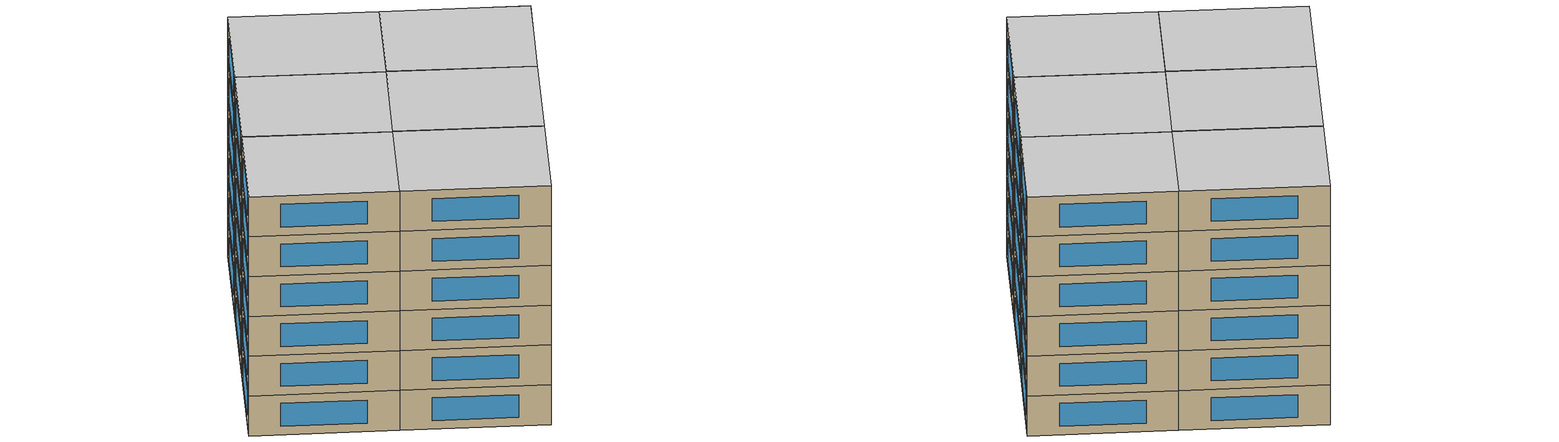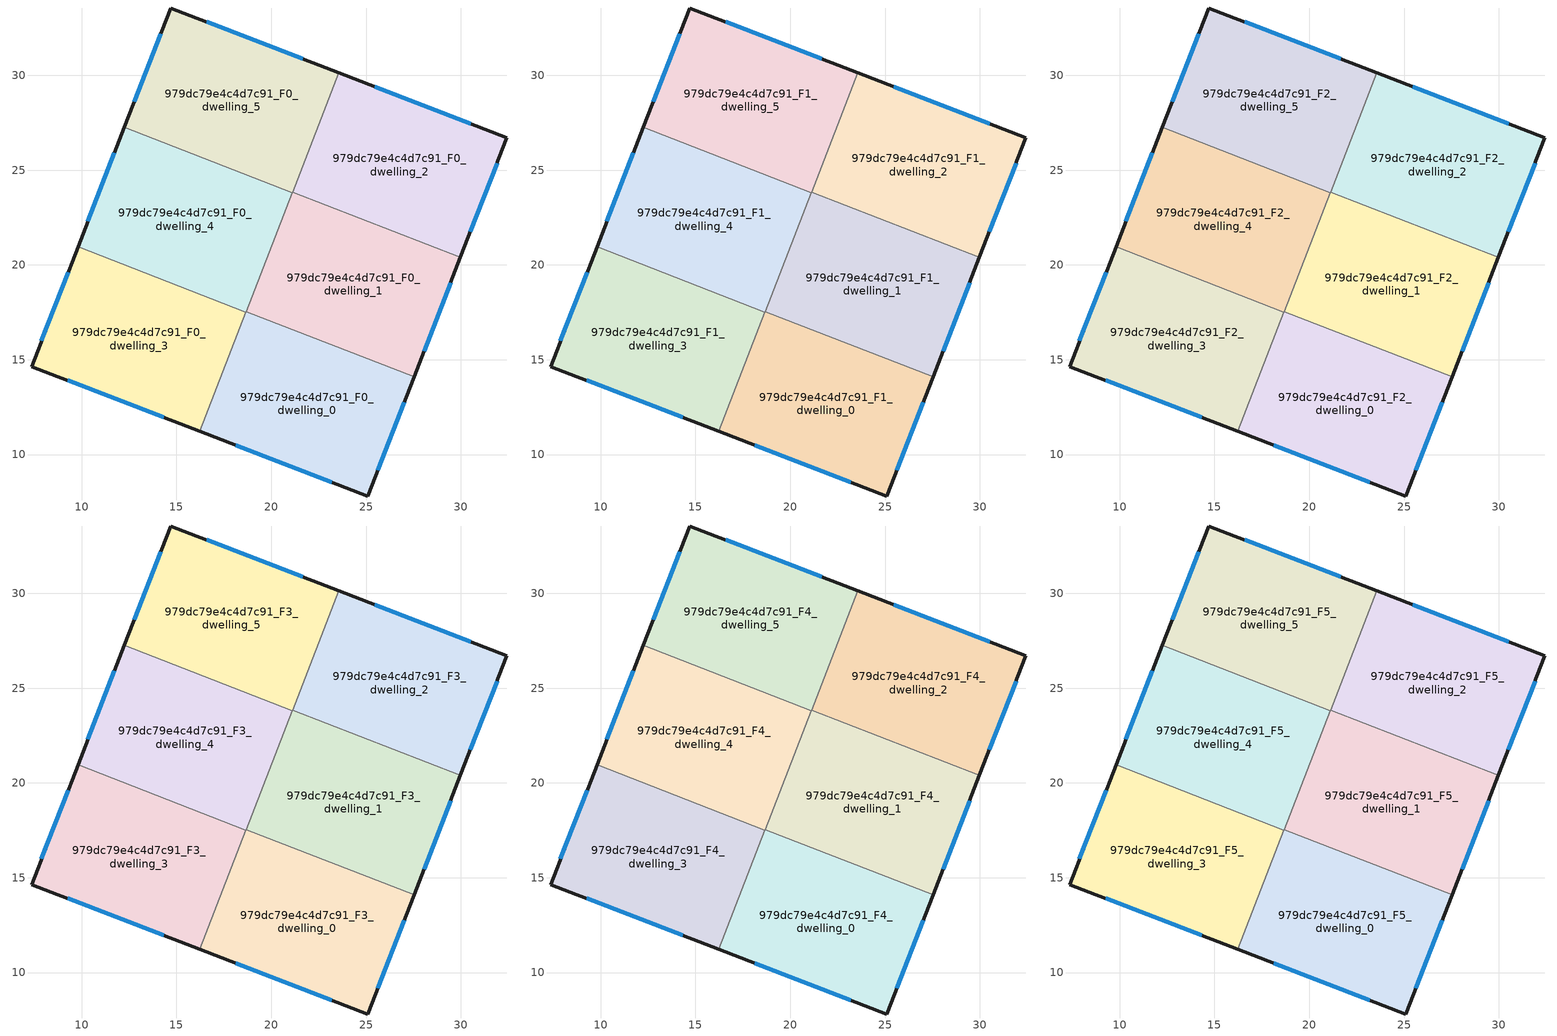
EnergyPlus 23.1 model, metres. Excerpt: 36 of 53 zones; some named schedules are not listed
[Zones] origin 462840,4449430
979dc79e4c4d7c91_F0_dwelling_0
 floor ground (EU_floor_Construction): 27.53,14.1 25.09,7.81 16.22,11.23 18.67,17.54 z0
 wall outside (EU_wall_Construction): 16.22,11.23 25.09,7.81 27.53,14.1 z0:3
 wall to 979dc79e4c4d7c91_F0_dwelling_1 (EU_wall_Construction): 27.53,14.1 18.67,17.54 z0:3
 wall to 979dc79e4c4d7c91_F0_dwelling_3 (EU_wall_Construction): 18.66,17.52 16.22,11.23 z0:3
 wall to 979dc79e4c4d7c91_F0_dwelling_4 (EU_wall_Construction): 18.67,17.54 18.66,17.52 z0:3
 window (EU_Window_Construction): 25.61,9.16 27.01,12.76 / 18.12,10.5 23.19,8.55 z0.64:2.36
979dc79e4c4d7c91_F0_dwelling_1
 floor ground (EU_floor_Construction): 29.98,20.4 27.53,14.1 18.67,17.54 21.12,23.84 z0
 wall outside (EU_wall_Construction): 27.53,14.1 29.98,20.4 z0:3
 wall to 979dc79e4c4d7c91_F0_dwelling_2 (EU_wall_Construction): 29.98,20.4 21.12,23.84 z0:3
 wall to 979dc79e4c4d7c91_F0_dwelling_4 (EU_wall_Construction): 21.11,23.82 18.67,17.54 z0:3
 wall to 979dc79e4c4d7c91_F0_dwelling_5 (EU_wall_Construction): 21.12,23.84 21.11,23.82 z0:3
 window (EU_Window_Construction): 28.05,15.45 29.45,19.05 z0.64:2.36
979dc79e4c4d7c91_F0_dwelling_2
 floor ground (EU_floor_Construction): 32.43,26.71 29.98,20.4 21.12,23.84 23.56,30.13 z0
 wall outside (EU_wall_Construction): 29.98,20.4 32.43,26.71 23.56,30.13 z0:3
 wall to 979dc79e4c4d7c91_F0_dwelling_5 (EU_wall_Construction): 23.56,30.13 21.12,23.84 z0:3
 window (EU_Window_Construction): 30.53,27.45 25.46,29.4 / 30.5,21.75 31.9,25.36 z0.64:2.36
979dc79e4c4d7c91_F0_dwelling_3
 floor ground (EU_floor_Construction): 18.66,17.52 16.22,11.23 7.35,14.64 9.81,20.96 z0
 wall outside (EU_wall_Construction): 9.81,20.96 7.35,14.64 16.22,11.23 z0:3
 wall to 979dc79e4c4d7c91_F0_dwelling_4 (EU_wall_Construction): 18.66,17.52 9.81,20.96 z0:3
 window (EU_Window_Construction): 9.25,13.91 14.32,11.96 / 9.28,19.6 7.88,15.99 z0.64:2.36
979dc79e4c4d7c91_F0_dwelling_4
 floor ground (EU_floor_Construction): 21.11,23.82 18.66,17.52 9.81,20.96 12.26,27.26 z0
 wall outside (EU_wall_Construction): 12.26,27.26 9.81,20.96 z0:3
 wall to 979dc79e4c4d7c91_F0_dwelling_5 (EU_wall_Construction): 21.11,23.82 12.26,27.26 z0:3
 window (EU_Window_Construction): 11.73,25.91 10.33,22.31 z0.64:2.36
979dc79e4c4d7c91_F0_dwelling_5
 floor ground (EU_floor_Construction): 23.56,30.13 21.11,23.82 12.26,27.26 14.7,33.55 z0
 wall outside (EU_wall_Construction): 23.56,30.13 14.7,33.55 12.26,27.26 z0:3
 window (EU_Window_Construction): 14.18,32.2 12.78,28.61 / 21.66,30.86 16.6,32.82 z0.64:2.36
979dc79e4c4d7c91_F1_dwelling_0
 floor to 979dc79e4c4d7c91_F0_dwelling_0 (EU_floor_Construction): 27.53,14.1 25.09,7.81 16.22,11.23 18.67,17.54 z3
 wall outside (EU_wall_Construction): 16.22,11.23 25.09,7.81 27.53,14.1 z3:6
 wall to 979dc79e4c4d7c91_F1_dwelling_1 (EU_wall_Construction): 27.53,14.1 18.67,17.54 z3:6
 wall to 979dc79e4c4d7c91_F1_dwelling_3 (EU_wall_Construction): 18.66,17.52 16.22,11.23 z3:6
 wall to 979dc79e4c4d7c91_F1_dwelling_4 (EU_wall_Construction): 18.67,17.54 18.66,17.52 z3:6
 window (EU_Window_Construction): 25.61,9.16 27.01,12.76 / 18.12,10.5 23.19,8.55 z3.64:5.36
979dc79e4c4d7c91_F1_dwelling_1
 floor to 979dc79e4c4d7c91_F0_dwelling_1 (EU_floor_Construction): 29.98,20.4 27.53,14.1 18.67,17.54 21.12,23.84 z3
 wall outside (EU_wall_Construction): 27.53,14.1 29.98,20.4 z3:6
 wall to 979dc79e4c4d7c91_F1_dwelling_2 (EU_wall_Construction): 29.98,20.4 21.12,23.84 z3:6
 wall to 979dc79e4c4d7c91_F1_dwelling_4 (EU_wall_Construction): 21.11,23.82 18.67,17.54 z3:6
 wall to 979dc79e4c4d7c91_F1_dwelling_5 (EU_wall_Construction): 21.12,23.84 21.11,23.82 z3:6
 window (EU_Window_Construction): 28.05,15.45 29.45,19.05 z3.64:5.36
979dc79e4c4d7c91_F1_dwelling_2
 floor to 979dc79e4c4d7c91_F0_dwelling_2 (EU_floor_Construction): 32.43,26.71 29.98,20.4 21.12,23.84 23.56,30.13 z3
 wall outside (EU_wall_Construction): 29.98,20.4 32.43,26.71 23.56,30.13 z3:6
 wall to 979dc79e4c4d7c91_F1_dwelling_5 (EU_wall_Construction): 23.56,30.13 21.12,23.84 z3:6
 window (EU_Window_Construction): 30.53,27.45 25.46,29.4 / 30.5,21.75 31.9,25.36 z3.64:5.36
979dc79e4c4d7c91_F1_dwelling_3
 floor to 979dc79e4c4d7c91_F0_dwelling_3 (EU_floor_Construction): 18.66,17.52 16.22,11.23 7.35,14.64 9.81,20.96 z3
 wall outside (EU_wall_Construction): 9.81,20.96 7.35,14.64 16.22,11.23 z3:6
 wall to 979dc79e4c4d7c91_F1_dwelling_4 (EU_wall_Construction): 18.66,17.52 9.81,20.96 z3:6
 window (EU_Window_Construction): 9.25,13.91 14.32,11.96 / 9.28,19.6 7.88,15.99 z3.64:5.36
979dc79e4c4d7c91_F1_dwelling_4
 floor to 979dc79e4c4d7c91_F0_dwelling_4 (EU_floor_Construction): 21.11,23.82 18.66,17.52 9.81,20.96 12.26,27.26 z3
 wall outside (EU_wall_Construction): 12.26,27.26 9.81,20.96 z3:6
 wall to 979dc79e4c4d7c91_F1_dwelling_5 (EU_wall_Construction): 21.11,23.82 12.26,27.26 z3:6
 window (EU_Window_Construction): 11.73,25.91 10.33,22.31 z3.64:5.36
979dc79e4c4d7c91_F1_dwelling_5
 floor to 979dc79e4c4d7c91_F0_dwelling_5 (EU_floor_Construction): 23.56,30.13 21.11,23.82 12.26,27.26 14.7,33.55 z3
 wall outside (EU_wall_Construction): 23.56,30.13 14.7,33.55 12.26,27.26 z3:6
 window (EU_Window_Construction): 14.18,32.2 12.78,28.61 / 21.66,30.86 16.6,32.82 z3.64:5.36
979dc79e4c4d7c91_F2_dwelling_0
 floor to 979dc79e4c4d7c91_F1_dwelling_0 (EU_floor_Construction): 27.53,14.1 25.09,7.81 16.22,11.23 18.67,17.54 z6
 wall outside (EU_wall_Construction): 16.22,11.23 25.09,7.81 27.53,14.1 z6:9
 wall to 979dc79e4c4d7c91_F2_dwelling_1 (EU_wall_Construction): 27.53,14.1 18.67,17.54 z6:9
 wall to 979dc79e4c4d7c91_F2_dwelling_3 (EU_wall_Construction): 18.66,17.52 16.22,11.23 z6:9
 wall to 979dc79e4c4d7c91_F2_dwelling_4 (EU_wall_Construction): 18.67,17.54 18.66,17.52 z6:9
 window (EU_Window_Construction): 25.61,9.16 27.01,12.76 / 18.12,10.5 23.19,8.55 z6.64:8.36
979dc79e4c4d7c91_F2_dwelling_1
 floor to 979dc79e4c4d7c91_F1_dwelling_1 (EU_floor_Construction): 29.98,20.4 27.53,14.1 18.67,17.54 21.12,23.84 z6
 wall outside (EU_wall_Construction): 27.53,14.1 29.98,20.4 z6:9
 wall to 979dc79e4c4d7c91_F2_dwelling_2 (EU_wall_Construction): 29.98,20.4 21.12,23.84 z6:9
 wall to 979dc79e4c4d7c91_F2_dwelling_4 (EU_wall_Construction): 21.11,23.82 18.67,17.54 z6:9
 wall to 979dc79e4c4d7c91_F2_dwelling_5 (EU_wall_Construction): 21.12,23.84 21.11,23.82 z6:9
 window (EU_Window_Construction): 28.05,15.45 29.45,19.05 z6.64:8.36
979dc79e4c4d7c91_F2_dwelling_2
 floor to 979dc79e4c4d7c91_F1_dwelling_2 (EU_floor_Construction): 32.43,26.71 29.98,20.4 21.12,23.84 23.56,30.13 z6
 wall outside (EU_wall_Construction): 29.98,20.4 32.43,26.71 23.56,30.13 z6:9
 wall to 979dc79e4c4d7c91_F2_dwelling_5 (EU_wall_Construction): 23.56,30.13 21.12,23.84 z6:9
 window (EU_Window_Construction): 30.53,27.45 25.46,29.4 / 30.5,21.75 31.9,25.36 z6.64:8.36
979dc79e4c4d7c91_F2_dwelling_3
 floor to 979dc79e4c4d7c91_F1_dwelling_3 (EU_floor_Construction): 18.66,17.52 16.22,11.23 7.35,14.64 9.81,20.96 z6
 wall outside (EU_wall_Construction): 9.81,20.96 7.35,14.64 16.22,11.23 z6:9
 wall to 979dc79e4c4d7c91_F2_dwelling_4 (EU_wall_Construction): 18.66,17.52 9.81,20.96 z6:9
 window (EU_Window_Construction): 9.25,13.91 14.32,11.96 / 9.28,19.6 7.88,15.99 z6.64:8.36
979dc79e4c4d7c91_F2_dwelling_4
 floor to 979dc79e4c4d7c91_F1_dwelling_4 (EU_floor_Construction): 21.11,23.82 18.66,17.52 9.81,20.96 12.26,27.26 z6
 wall outside (EU_wall_Construction): 12.26,27.26 9.81,20.96 z6:9
 wall to 979dc79e4c4d7c91_F2_dwelling_5 (EU_wall_Construction): 21.11,23.82 12.26,27.26 z6:9
 window (EU_Window_Construction): 11.73,25.91 10.33,22.31 z6.64:8.36
979dc79e4c4d7c91_F2_dwelling_5
 floor to 979dc79e4c4d7c91_F1_dwelling_5 (EU_floor_Construction): 23.56,30.13 21.11,23.82 12.26,27.26 14.7,33.55 z6
 wall outside (EU_wall_Construction): 23.56,30.13 14.7,33.55 12.26,27.26 z6:9
 window (EU_Window_Construction): 14.18,32.2 12.78,28.61 / 21.66,30.86 16.6,32.82 z6.64:8.36
979dc79e4c4d7c91_F3_dwelling_0
 floor to 979dc79e4c4d7c91_F2_dwelling_0 (EU_floor_Construction): 27.53,14.1 25.09,7.81 16.22,11.23 18.67,17.54 z9
 wall outside (EU_wall_Construction): 16.22,11.23 25.09,7.81 27.53,14.1 z9:12
 wall to 979dc79e4c4d7c91_F3_dwelling_1 (EU_wall_Construction): 27.53,14.1 18.67,17.54 z9:12
 wall to 979dc79e4c4d7c91_F3_dwelling_3 (EU_wall_Construction): 18.66,17.52 16.22,11.23 z9:12
 wall to 979dc79e4c4d7c91_F3_dwelling_4 (EU_wall_Construction): 18.67,17.54 18.66,17.52 z9:12
 window (EU_Window_Construction): 25.61,9.16 27.01,12.76 / 18.12,10.5 23.19,8.55 z9.64:11.36
979dc79e4c4d7c91_F3_dwelling_1
 floor to 979dc79e4c4d7c91_F2_dwelling_1 (EU_floor_Construction): 29.98,20.4 27.53,14.1 18.67,17.54 21.12,23.84 z9
 wall outside (EU_wall_Construction): 27.53,14.1 29.98,20.4 z9:12
 wall to 979dc79e4c4d7c91_F3_dwelling_2 (EU_wall_Construction): 29.98,20.4 21.12,23.84 z9:12
 wall to 979dc79e4c4d7c91_F3_dwelling_4 (EU_wall_Construction): 21.11,23.82 18.67,17.54 z9:12
 wall to 979dc79e4c4d7c91_F3_dwelling_5 (EU_wall_Construction): 21.12,23.84 21.11,23.82 z9:12
 window (EU_Window_Construction): 28.05,15.45 29.45,19.05 z9.64:11.36
979dc79e4c4d7c91_F3_dwelling_2
 floor to 979dc79e4c4d7c91_F2_dwelling_2 (EU_floor_Construction): 32.43,26.71 29.98,20.4 21.12,23.84 23.56,30.13 z9
 wall outside (EU_wall_Construction): 29.98,20.4 32.43,26.71 23.56,30.13 z9:12
 wall to 979dc79e4c4d7c91_F3_dwelling_5 (EU_wall_Construction): 23.56,30.13 21.12,23.84 z9:12
 window (EU_Window_Construction): 30.53,27.45 25.46,29.4 / 30.5,21.75 31.9,25.36 z9.64:11.36
979dc79e4c4d7c91_F3_dwelling_3
 floor to 979dc79e4c4d7c91_F2_dwelling_3 (EU_floor_Construction): 18.66,17.52 16.22,11.23 7.35,14.64 9.81,20.96 z9
 wall outside (EU_wall_Construction): 9.81,20.96 7.35,14.64 16.22,11.23 z9:12
 wall to 979dc79e4c4d7c91_F3_dwelling_4 (EU_wall_Construction): 18.66,17.52 9.81,20.96 z9:12
 window (EU_Window_Construction): 9.25,13.91 14.32,11.96 / 9.28,19.6 7.88,15.99 z9.64:11.36
979dc79e4c4d7c91_F3_dwelling_4
 floor to 979dc79e4c4d7c91_F2_dwelling_4 (EU_floor_Construction): 21.11,23.82 18.66,17.52 9.81,20.96 12.26,27.26 z9
 wall outside (EU_wall_Construction): 12.26,27.26 9.81,20.96 z9:12
 wall to 979dc79e4c4d7c91_F3_dwelling_5 (EU_wall_Construction): 21.11,23.82 12.26,27.26 z9:12
 window (EU_Window_Construction): 11.73,25.91 10.33,22.31 z9.64:11.36
979dc79e4c4d7c91_F3_dwelling_5
 floor to 979dc79e4c4d7c91_F2_dwelling_5 (EU_floor_Construction): 23.56,30.13 21.11,23.82 12.26,27.26 14.7,33.55 z9
 wall outside (EU_wall_Construction): 23.56,30.13 14.7,33.55 12.26,27.26 z9:12
 window (EU_Window_Construction): 14.18,32.2 12.78,28.61 / 21.66,30.86 16.6,32.82 z9.64:11.36
979dc79e4c4d7c91_F4_dwelling_0
 floor to 979dc79e4c4d7c91_F3_dwelling_0 (EU_floor_Construction): 27.53,14.1 25.09,7.81 16.22,11.23 18.67,17.54 z12
 wall outside (EU_wall_Construction): 16.22,11.23 25.09,7.81 27.53,14.1 z12:15
 wall to 979dc79e4c4d7c91_F4_dwelling_1 (EU_wall_Construction): 27.53,14.1 18.67,17.54 z12:15
 wall to 979dc79e4c4d7c91_F4_dwelling_3 (EU_wall_Construction): 18.66,17.52 16.22,11.23 z12:15
 wall to 979dc79e4c4d7c91_F4_dwelling_4 (EU_wall_Construction): 18.67,17.54 18.66,17.52 z12:15
 window (EU_Window_Construction): 25.61,9.16 27.01,12.76 / 18.12,10.5 23.19,8.55 z12.64:14.36
979dc79e4c4d7c91_F4_dwelling_1
 floor to 979dc79e4c4d7c91_F3_dwelling_1 (EU_floor_Construction): 29.98,20.4 27.53,14.1 18.67,17.54 21.12,23.84 z12
 wall outside (EU_wall_Construction): 27.53,14.1 29.98,20.4 z12:15
 wall to 979dc79e4c4d7c91_F4_dwelling_2 (EU_wall_Construction): 29.98,20.4 21.12,23.84 z12:15
 wall to 979dc79e4c4d7c91_F4_dwelling_4 (EU_wall_Construction): 21.11,23.82 18.67,17.54 z12:15
 wall to 979dc79e4c4d7c91_F4_dwelling_5 (EU_wall_Construction): 21.12,23.84 21.11,23.82 z12:15
 window (EU_Window_Construction): 28.05,15.45 29.45,19.05 z12.64:14.36
979dc79e4c4d7c91_F4_dwelling_2
 floor to 979dc79e4c4d7c91_F3_dwelling_2 (EU_floor_Construction): 32.43,26.71 29.98,20.4 21.12,23.84 23.56,30.13 z12
 wall outside (EU_wall_Construction): 29.98,20.4 32.43,26.71 23.56,30.13 z12:15
 wall to 979dc79e4c4d7c91_F4_dwelling_5 (EU_wall_Construction): 23.56,30.13 21.12,23.84 z12:15
 window (EU_Window_Construction): 30.53,27.45 25.46,29.4 / 30.5,21.75 31.9,25.36 z12.64:14.36
979dc79e4c4d7c91_F4_dwelling_3
 floor to 979dc79e4c4d7c91_F3_dwelling_3 (EU_floor_Construction): 18.66,17.52 16.22,11.23 7.35,14.64 9.81,20.96 z12
 wall outside (EU_wall_Construction): 9.81,20.96 7.35,14.64 16.22,11.23 z12:15
 wall to 979dc79e4c4d7c91_F4_dwelling_4 (EU_wall_Construction): 18.66,17.52 9.81,20.96 z12:15
 window (EU_Window_Construction): 9.25,13.91 14.32,11.96 / 9.28,19.6 7.88,15.99 z12.64:14.36
979dc79e4c4d7c91_F4_dwelling_4
 floor to 979dc79e4c4d7c91_F3_dwelling_4 (EU_floor_Construction): 21.11,23.82 18.66,17.52 9.81,20.96 12.26,27.26 z12
 wall outside (EU_wall_Construction): 12.26,27.26 9.81,20.96 z12:15
 wall to 979dc79e4c4d7c91_F4_dwelling_5 (EU_wall_Construction): 21.11,23.82 12.26,27.26 z12:15
 window (EU_Window_Construction): 11.73,25.91 10.33,22.31 z12.64:14.36
979dc79e4c4d7c91_F4_dwelling_5
 floor to 979dc79e4c4d7c91_F3_dwelling_5 (EU_floor_Construction): 23.56,30.13 21.11,23.82 12.26,27.26 14.7,33.55 z12
 wall outside (EU_wall_Construction): 23.56,30.13 14.7,33.55 12.26,27.26 z12:15
 window (EU_Window_Construction): 14.18,32.2 12.78,28.61 / 21.66,30.86 16.6,32.82 z12.64:14.36
979dc79e4c4d7c91_F5_dwelling_0
 floor to 979dc79e4c4d7c91_F4_dwelling_0 (EU_floor_Construction): 27.53,14.1 25.09,7.81 16.22,11.23 18.67,17.54 z15
 wall outside (EU_wall_Construction): 16.22,11.23 25.09,7.81 27.53,14.1 z15:18
 wall to 979dc79e4c4d7c91_F5_dwelling_1 (EU_wall_Construction): 27.53,14.1 18.67,17.54 z15:18
 wall to 979dc79e4c4d7c91_F5_dwelling_3 (EU_wall_Construction): 18.66,17.52 16.22,11.23 z15:18
 wall to 979dc79e4c4d7c91_F5_dwelling_4 (EU_wall_Construction): 18.67,17.54 18.66,17.52 z15:18
 window (EU_Window_Construction): 25.61,9.16 27.01,12.76 / 18.12,10.5 23.19,8.55 z15.64:17.36
 ceiling to 979dc79e4c4d7c91_F6_dwelling_0 (EU_floor_Construction): 25.09,7.81 27.53,14.1 18.67,17.54 16.22,11.23 z18
979dc79e4c4d7c91_F5_dwelling_1
 floor to 979dc79e4c4d7c91_F4_dwelling_1 (EU_floor_Construction): 29.98,20.4 27.53,14.1 18.67,17.54 21.12,23.84 z15
 wall outside (EU_wall_Construction): 27.53,14.1 29.98,20.4 z15:18
 wall to 979dc79e4c4d7c91_F5_dwelling_2 (EU_wall_Construction): 29.98,20.4 21.12,23.84 z15:18
 wall to 979dc79e4c4d7c91_F5_dwelling_4 (EU_wall_Construction): 21.11,23.82 18.67,17.54 z15:18
 wall to 979dc79e4c4d7c91_F5_dwelling_5 (EU_wall_Construction): 21.12,23.84 21.11,23.82 z15:18
 window (EU_Window_Construction): 28.05,15.45 29.45,19.05 z15.64:17.36
 ceiling to 979dc79e4c4d7c91_F6_dwelling_1 (EU_floor_Construction): 27.53,14.1 29.98,20.4 21.12,23.84 18.67,17.54 z18
979dc79e4c4d7c91_F5_dwelling_2
 floor to 979dc79e4c4d7c91_F4_dwelling_2 (EU_floor_Construction): 32.43,26.71 29.98,20.4 21.12,23.84 23.56,30.13 z15
 wall outside (EU_wall_Construction): 29.98,20.4 32.43,26.71 23.56,30.13 z15:18
 wall to 979dc79e4c4d7c91_F5_dwelling_5 (EU_wall_Construction): 23.56,30.13 21.12,23.84 z15:18
 window (EU_Window_Construction): 30.53,27.45 25.46,29.4 / 30.5,21.75 31.9,25.36 z15.64:17.36
 ceiling to 979dc79e4c4d7c91_F6_dwelling_2 (EU_floor_Construction): 29.98,20.4 32.43,26.71 23.56,30.13 21.12,23.84 z18
979dc79e4c4d7c91_F5_dwelling_3
 floor to 979dc79e4c4d7c91_F4_dwelling_3 (EU_floor_Construction): 18.66,17.52 16.22,11.23 7.35,14.64 9.81,20.96 z15
 wall outside (EU_wall_Construction): 9.81,20.96 7.35,14.64 16.22,11.23 z15:18
 wall to 979dc79e4c4d7c91_F5_dwelling_4 (EU_wall_Construction): 18.66,17.52 9.81,20.96 z15:18
 window (EU_Window_Construction): 9.25,13.91 14.32,11.96 / 9.28,19.6 7.88,15.99 z15.64:17.36
 ceiling to 979dc79e4c4d7c91_F6_dwelling_3 (EU_floor_Construction): 16.22,11.23 18.66,17.52 9.81,20.96 7.35,14.64 z18
979dc79e4c4d7c91_F5_dwelling_4
 floor to 979dc79e4c4d7c91_F4_dwelling_4 (EU_floor_Construction): 21.11,23.82 18.66,17.52 9.81,20.96 12.26,27.26 z15
 wall outside (EU_wall_Construction): 12.26,27.26 9.81,20.96 z15:18
 wall to 979dc79e4c4d7c91_F5_dwelling_5 (EU_wall_Construction): 21.11,23.82 12.26,27.26 z15:18
 window (EU_Window_Construction): 11.73,25.91 10.33,22.31 z15.64:17.36
 ceiling to 979dc79e4c4d7c91_F6_dwelling_4 (EU_floor_Construction): 18.66,17.52 21.11,23.82 12.26,27.26 9.81,20.96 z18
979dc79e4c4d7c91_F5_dwelling_5
 floor to 979dc79e4c4d7c91_F4_dwelling_5 (EU_floor_Construction): 23.56,30.13 21.11,23.82 12.26,27.26 14.7,33.55 z15
 wall outside (EU_wall_Construction): 23.56,30.13 14.7,33.55 12.26,27.26 z15:18
 window (EU_Window_Construction): 14.18,32.2 12.78,28.61 / 21.66,30.86 16.6,32.82 z15.64:17.36
 ceiling to 979dc79e4c4d7c91_F6_dwelling_5 (EU_floor_Construction): 21.11,23.82 23.56,30.13 14.7,33.55 12.26,27.26 z18
[Building]
EU S2 Campaign: North Axis=0; Terrain=City; Solar Distribution=FullExterior
[Site:Location]
Yerevan-Zvartnots.Intl.AP: Latitude=40.15; Longitude=44.383; Time Zone=4; Elevation=854
[SizingPeriod:WeatherFileDays]
AnnualSizingPeriod: Begin Month=1; Begin Day of Month=1; End Month=12; End Day of Month=31; Day of Week for Start Day=Monday; Use Weather File Daylight Saving Period=No; Use Weather File Rain and Snow Indicators=No
[MATERIAL]
EU_InternalMass_Material: Roughness=MediumRough; Thickness=0.1; Conductivity=1; Density=1800; Specific Heat=900; Thermal Absorptance=0.9; Solar Absorptance=0.7; Visible Absorptance=0.7
[MATERIAL:NOMASS] Roughness=MediumRough; Thermal Absorptance=0.9; Solar Absorptance=0.7; Visible Absorptance=0.7
Name | Thermal Resistance
EU_wall_NoMass | 1.05043
EU_floor_NoMass | 0.478065
[WINDOWMATERIAL:SIMPLEGLAZINGSYSTEM]
EU_Window_SimpleGlazing: UFactor=2.5566; Solar Heat Gain Coefficient=0.75; Visible Transmittance=0.75
[CONSTRUCTION]
EU_wall_Construction: EU_wall_NoMass
EU_floor_Construction: EU_floor_NoMass
EU_Window_Construction: EU_Window_SimpleGlazing
EU_InternalMass_Construction: EU_InternalMass_Material
[ZONE] Type=1; Multiplier=1; Ceiling Height=autocalculate; Floor Area=autocalculate; Part of Total Floor Area=Yes
Name | Volume
979dc79e4c4d7c91_F0_dwelling_0; 979dc79e4c4d7c91_F1_dwelling_0; 979dc79e4c4d7c91_F2_dwelling_0; 979dc79e4c4d7c91_F3_dwelling_0; 979dc79e4c4d7c91_F4_dwelling_0; 979dc79e4c4d7c91_F5_dwelling_0; 979dc79e4c4d7c91_F0_dwelling_2; 979dc79e4c4d7c91_F1_dwelling_2; 979dc79e4c4d7c91_F2_dwelling_2; 979dc79e4c4d7c91_F3_dwelling_2; 979dc79e4c4d7c91_F4_dwelling_2; 979dc79e4c4d7c91_F5_dwelling_2 | 192.691
979dc79e4c4d7c91_F0_dwelling_1; 979dc79e4c4d7c91_F1_dwelling_1; 979dc79e4c4d7c91_F2_dwelling_1; 979dc79e4c4d7c91_F3_dwelling_1; 979dc79e4c4d7c91_F4_dwelling_1; 979dc79e4c4d7c91_F5_dwelling_1 | 192.687
979dc79e4c4d7c91_F0_dwelling_3; 979dc79e4c4d7c91_F1_dwelling_3; 979dc79e4c4d7c91_F2_dwelling_3; 979dc79e4c4d7c91_F3_dwelling_3; 979dc79e4c4d7c91_F4_dwelling_3; 979dc79e4c4d7c91_F5_dwelling_3 | 192.677
979dc79e4c4d7c91_F0_dwelling_4; 979dc79e4c4d7c91_F1_dwelling_4; 979dc79e4c4d7c91_F2_dwelling_4; 979dc79e4c4d7c91_F3_dwelling_4; 979dc79e4c4d7c91_F4_dwelling_4; 979dc79e4c4d7c91_F5_dwelling_4 | 192.695
979dc79e4c4d7c91_F0_dwelling_5; 979dc79e4c4d7c91_F1_dwelling_5; 979dc79e4c4d7c91_F2_dwelling_5; 979dc79e4c4d7c91_F3_dwelling_5; 979dc79e4c4d7c91_F4_dwelling_5; 979dc79e4c4d7c91_F5_dwelling_5 | 192.704
[INTERNALMASS] Construction=EU_InternalMass_Construction
Name | Zone or ZoneList | Surface Area
979dc79e4c4d7c91_F0_dwelling_0_EU_InternalMass | 979dc79e4c4d7c91_F0_dwelling_0 | 64.2305
979dc79e4c4d7c91_F0_dwelling_1_EU_InternalMass | 979dc79e4c4d7c91_F0_dwelling_1 | 64.2291
979dc79e4c4d7c91_F0_dwelling_2_EU_InternalMass | 979dc79e4c4d7c91_F0_dwelling_2 | 64.2304
979dc79e4c4d7c91_F0_dwelling_3_EU_InternalMass | 979dc79e4c4d7c91_F0_dwelling_3 | 64.2258
979dc79e4c4d7c91_F0_dwelling_4_EU_InternalMass | 979dc79e4c4d7c91_F0_dwelling_4 | 64.2317
979dc79e4c4d7c91_F0_dwelling_5_EU_InternalMass | 979dc79e4c4d7c91_F0_dwelling_5 | 64.2349
979dc79e4c4d7c91_F1_dwelling_0_EU_InternalMass | 979dc79e4c4d7c91_F1_dwelling_0 | 64.2305
979dc79e4c4d7c91_F1_dwelling_1_EU_InternalMass | 979dc79e4c4d7c91_F1_dwelling_1 | 64.2291
979dc79e4c4d7c91_F1_dwelling_2_EU_InternalMass | 979dc79e4c4d7c91_F1_dwelling_2 | 64.2304
979dc79e4c4d7c91_F1_dwelling_3_EU_InternalMass | 979dc79e4c4d7c91_F1_dwelling_3 | 64.2258
979dc79e4c4d7c91_F1_dwelling_4_EU_InternalMass | 979dc79e4c4d7c91_F1_dwelling_4 | 64.2317
979dc79e4c4d7c91_F1_dwelling_5_EU_InternalMass | 979dc79e4c4d7c91_F1_dwelling_5 | 64.2349
979dc79e4c4d7c91_F2_dwelling_0_EU_InternalMass | 979dc79e4c4d7c91_F2_dwelling_0 | 64.2305
979dc79e4c4d7c91_F2_dwelling_1_EU_InternalMass | 979dc79e4c4d7c91_F2_dwelling_1 | 64.2291
979dc79e4c4d7c91_F2_dwelling_2_EU_InternalMass | 979dc79e4c4d7c91_F2_dwelling_2 | 64.2304
979dc79e4c4d7c91_F2_dwelling_3_EU_InternalMass | 979dc79e4c4d7c91_F2_dwelling_3 | 64.2258
979dc79e4c4d7c91_F2_dwelling_4_EU_InternalMass | 979dc79e4c4d7c91_F2_dwelling_4 | 64.2317
979dc79e4c4d7c91_F2_dwelling_5_EU_InternalMass | 979dc79e4c4d7c91_F2_dwelling_5 | 64.2349
979dc79e4c4d7c91_F3_dwelling_0_EU_InternalMass | 979dc79e4c4d7c91_F3_dwelling_0 | 64.2305
979dc79e4c4d7c91_F3_dwelling_1_EU_InternalMass | 979dc79e4c4d7c91_F3_dwelling_1 | 64.2291
979dc79e4c4d7c91_F3_dwelling_2_EU_InternalMass | 979dc79e4c4d7c91_F3_dwelling_2 | 64.2304
979dc79e4c4d7c91_F3_dwelling_3_EU_InternalMass | 979dc79e4c4d7c91_F3_dwelling_3 | 64.2258
979dc79e4c4d7c91_F3_dwelling_4_EU_InternalMass | 979dc79e4c4d7c91_F3_dwelling_4 | 64.2317
979dc79e4c4d7c91_F3_dwelling_5_EU_InternalMass | 979dc79e4c4d7c91_F3_dwelling_5 | 64.2349
979dc79e4c4d7c91_F4_dwelling_0_EU_InternalMass | 979dc79e4c4d7c91_F4_dwelling_0 | 64.2305
979dc79e4c4d7c91_F4_dwelling_1_EU_InternalMass | 979dc79e4c4d7c91_F4_dwelling_1 | 64.2291
979dc79e4c4d7c91_F4_dwelling_2_EU_InternalMass | 979dc79e4c4d7c91_F4_dwelling_2 | 64.2304
979dc79e4c4d7c91_F4_dwelling_3_EU_InternalMass | 979dc79e4c4d7c91_F4_dwelling_3 | 64.2258
979dc79e4c4d7c91_F4_dwelling_4_EU_InternalMass | 979dc79e4c4d7c91_F4_dwelling_4 | 64.2317
979dc79e4c4d7c91_F4_dwelling_5_EU_InternalMass | 979dc79e4c4d7c91_F4_dwelling_5 | 64.2349
979dc79e4c4d7c91_F5_dwelling_0_EU_InternalMass | 979dc79e4c4d7c91_F5_dwelling_0 | 64.2305
979dc79e4c4d7c91_F5_dwelling_1_EU_InternalMass | 979dc79e4c4d7c91_F5_dwelling_1 | 64.2291
979dc79e4c4d7c91_F5_dwelling_2_EU_InternalMass | 979dc79e4c4d7c91_F5_dwelling_2 | 64.2304
979dc79e4c4d7c91_F5_dwelling_3_EU_InternalMass | 979dc79e4c4d7c91_F5_dwelling_3 | 64.2258
979dc79e4c4d7c91_F5_dwelling_4_EU_InternalMass | 979dc79e4c4d7c91_F5_dwelling_4 | 64.2317
979dc79e4c4d7c91_F5_dwelling_5_EU_InternalMass | 979dc79e4c4d7c91_F5_dwelling_5 | 64.2349
[OTHEREQUIPMENT] Fuel Type=Electricity; Design Level Calculation Method=Watts/Area; Power per Zone Floor Area=1; Fraction Latent=0; Fraction Radiant=0; Fraction Lost=0; Carbon Dioxide Generation Rate=0; EndUse Subcategory=EU_Step8_InternalGains
Name | Zone or ZoneList or Space or SpaceList | Schedule
EU_Step8_InternalGain_979dc79e4c4d7c91_F0_dwelling_0_f000 | 979dc79e4c4d7c91_F0_dwelling_0 | EU_Step8_GainSchedule_979dc79e4c4d7c91_F0_dwelling_0_f000
EU_Step8_InternalGain_979dc79e4c4d7c91_F0_dwelling_1_f000 | 979dc79e4c4d7c91_F0_dwelling_1 | EU_Step8_GainSchedule_979dc79e4c4d7c91_F0_dwelling_1_f000
EU_Step8_InternalGain_979dc79e4c4d7c91_F0_dwelling_2_f000 | 979dc79e4c4d7c91_F0_dwelling_2 | EU_Step8_GainSchedule_979dc79e4c4d7c91_F0_dwelling_2_f000
EU_Step8_InternalGain_979dc79e4c4d7c91_F0_dwelling_3_f000 | 979dc79e4c4d7c91_F0_dwelling_3 | EU_Step8_GainSchedule_979dc79e4c4d7c91_F0_dwelling_3_f000
EU_Step8_InternalGain_979dc79e4c4d7c91_F0_dwelling_4_f000 | 979dc79e4c4d7c91_F0_dwelling_4 | EU_Step8_GainSchedule_979dc79e4c4d7c91_F0_dwelling_4_f000
EU_Step8_InternalGain_979dc79e4c4d7c91_F0_dwelling_5_f000 | 979dc79e4c4d7c91_F0_dwelling_5 | EU_Step8_GainSchedule_979dc79e4c4d7c91_F0_dwelling_5_f000
EU_Step8_InternalGain_979dc79e4c4d7c91_F1_dwelling_0_f000 | 979dc79e4c4d7c91_F1_dwelling_0 | EU_Step8_GainSchedule_979dc79e4c4d7c91_F1_dwelling_0_f000
EU_Step8_InternalGain_979dc79e4c4d7c91_F1_dwelling_1_f000 | 979dc79e4c4d7c91_F1_dwelling_1 | EU_Step8_GainSchedule_979dc79e4c4d7c91_F1_dwelling_1_f000
EU_Step8_InternalGain_979dc79e4c4d7c91_F1_dwelling_2_f000 | 979dc79e4c4d7c91_F1_dwelling_2 | EU_Step8_GainSchedule_979dc79e4c4d7c91_F1_dwelling_2_f000
EU_Step8_InternalGain_979dc79e4c4d7c91_F1_dwelling_3_f000 | 979dc79e4c4d7c91_F1_dwelling_3 | EU_Step8_GainSchedule_979dc79e4c4d7c91_F1_dwelling_3_f000
EU_Step8_InternalGain_979dc79e4c4d7c91_F1_dwelling_4_f000 | 979dc79e4c4d7c91_F1_dwelling_4 | EU_Step8_GainSchedule_979dc79e4c4d7c91_F1_dwelling_4_f000
EU_Step8_InternalGain_979dc79e4c4d7c91_F1_dwelling_5_f000 | 979dc79e4c4d7c91_F1_dwelling_5 | EU_Step8_GainSchedule_979dc79e4c4d7c91_F1_dwelling_5_f000
EU_Step8_InternalGain_979dc79e4c4d7c91_F2_dwelling_0_f000 | 979dc79e4c4d7c91_F2_dwelling_0 | EU_Step8_GainSchedule_979dc79e4c4d7c91_F2_dwelling_0_f000
EU_Step8_InternalGain_979dc79e4c4d7c91_F2_dwelling_1_f000 | 979dc79e4c4d7c91_F2_dwelling_1 | EU_Step8_GainSchedule_979dc79e4c4d7c91_F2_dwelling_1_f000
EU_Step8_InternalGain_979dc79e4c4d7c91_F2_dwelling_2_f000 | 979dc79e4c4d7c91_F2_dwelling_2 | EU_Step8_GainSchedule_979dc79e4c4d7c91_F2_dwelling_2_f000
EU_Step8_InternalGain_979dc79e4c4d7c91_F2_dwelling_3_f000 | 979dc79e4c4d7c91_F2_dwelling_3 | EU_Step8_GainSchedule_979dc79e4c4d7c91_F2_dwelling_3_f000
EU_Step8_InternalGain_979dc79e4c4d7c91_F2_dwelling_4_f000 | 979dc79e4c4d7c91_F2_dwelling_4 | EU_Step8_GainSchedule_979dc79e4c4d7c91_F2_dwelling_4_f000
EU_Step8_InternalGain_979dc79e4c4d7c91_F2_dwelling_5_f000 | 979dc79e4c4d7c91_F2_dwelling_5 | EU_Step8_GainSchedule_979dc79e4c4d7c91_F2_dwelling_5_f000
EU_Step8_InternalGain_979dc79e4c4d7c91_F3_dwelling_0_f000 | 979dc79e4c4d7c91_F3_dwelling_0 | EU_Step8_GainSchedule_979dc79e4c4d7c91_F3_dwelling_0_f000
EU_Step8_InternalGain_979dc79e4c4d7c91_F3_dwelling_1_f000 | 979dc79e4c4d7c91_F3_dwelling_1 | EU_Step8_GainSchedule_979dc79e4c4d7c91_F3_dwelling_1_f000
EU_Step8_InternalGain_979dc79e4c4d7c91_F3_dwelling_2_f000 | 979dc79e4c4d7c91_F3_dwelling_2 | EU_Step8_GainSchedule_979dc79e4c4d7c91_F3_dwelling_2_f000
EU_Step8_InternalGain_979dc79e4c4d7c91_F3_dwelling_3_f000 | 979dc79e4c4d7c91_F3_dwelling_3 | EU_Step8_GainSchedule_979dc79e4c4d7c91_F3_dwelling_3_f000
EU_Step8_InternalGain_979dc79e4c4d7c91_F3_dwelling_4_f000 | 979dc79e4c4d7c91_F3_dwelling_4 | EU_Step8_GainSchedule_979dc79e4c4d7c91_F3_dwelling_4_f000
EU_Step8_InternalGain_979dc79e4c4d7c91_F3_dwelling_5_f000 | 979dc79e4c4d7c91_F3_dwelling_5 | EU_Step8_GainSchedule_979dc79e4c4d7c91_F3_dwelling_5_f000
EU_Step8_InternalGain_979dc79e4c4d7c91_F4_dwelling_0_f000 | 979dc79e4c4d7c91_F4_dwelling_0 | EU_Step8_GainSchedule_979dc79e4c4d7c91_F4_dwelling_0_f000
EU_Step8_InternalGain_979dc79e4c4d7c91_F4_dwelling_1_f000 | 979dc79e4c4d7c91_F4_dwelling_1 | EU_Step8_GainSchedule_979dc79e4c4d7c91_F4_dwelling_1_f000
EU_Step8_InternalGain_979dc79e4c4d7c91_F4_dwelling_2_f000 | 979dc79e4c4d7c91_F4_dwelling_2 | EU_Step8_GainSchedule_979dc79e4c4d7c91_F4_dwelling_2_f000
EU_Step8_InternalGain_979dc79e4c4d7c91_F4_dwelling_3_f000 | 979dc79e4c4d7c91_F4_dwelling_3 | EU_Step8_GainSchedule_979dc79e4c4d7c91_F4_dwelling_3_f000
EU_Step8_InternalGain_979dc79e4c4d7c91_F4_dwelling_4_f000 | 979dc79e4c4d7c91_F4_dwelling_4 | EU_Step8_GainSchedule_979dc79e4c4d7c91_F4_dwelling_4_f000
EU_Step8_InternalGain_979dc79e4c4d7c91_F4_dwelling_5_f000 | 979dc79e4c4d7c91_F4_dwelling_5 | EU_Step8_GainSchedule_979dc79e4c4d7c91_F4_dwelling_5_f000
EU_Step8_InternalGain_979dc79e4c4d7c91_F5_dwelling_0_f000 | 979dc79e4c4d7c91_F5_dwelling_0 | EU_Step8_GainSchedule_979dc79e4c4d7c91_F5_dwelling_0_f000
EU_Step8_InternalGain_979dc79e4c4d7c91_F5_dwelling_1_f000 | 979dc79e4c4d7c91_F5_dwelling_1 | EU_Step8_GainSchedule_979dc79e4c4d7c91_F5_dwelling_1_f000
EU_Step8_InternalGain_979dc79e4c4d7c91_F5_dwelling_2_f000 | 979dc79e4c4d7c91_F5_dwelling_2 | EU_Step8_GainSchedule_979dc79e4c4d7c91_F5_dwelling_2_f000
EU_Step8_InternalGain_979dc79e4c4d7c91_F5_dwelling_3_f000 | 979dc79e4c4d7c91_F5_dwelling_3 | EU_Step8_GainSchedule_979dc79e4c4d7c91_F5_dwelling_3_f000
EU_Step8_InternalGain_979dc79e4c4d7c91_F5_dwelling_4_f000 | 979dc79e4c4d7c91_F5_dwelling_4 | EU_Step8_GainSchedule_979dc79e4c4d7c91_F5_dwelling_4_f000
EU_Step8_InternalGain_979dc79e4c4d7c91_F5_dwelling_5_f000 | 979dc79e4c4d7c91_F5_dwelling_5 | EU_Step8_GainSchedule_979dc79e4c4d7c91_F5_dwelling_5_f000
[ZONEVENTILATION:DESIGNFLOWRATE] Schedule=EU_AlwaysOn; Design Flow Rate Calculation Method=AirChanges/Hour; Air Changes per Hour=0.557805; Ventilation Type=Natural; Fan Pressure Rise=0; Fan Total Efficiency=1; Constant Term Coefficient=1; Temperature Term Coefficient=0; Velocity Term Coefficient=0; Velocity Squared Term Coefficient=0; Minimum Indoor Temperature=-100; Maximum Indoor Temperature=100; Delta Temperature=-100; Minimum Outdoor Temperature=-100; Maximum Outdoor Temperature=100; Maximum Wind Speed=40
Name | Zone or ZoneList or Space or SpaceList
EU_ConstantAir_979dc79e4c4d7c91_F0_dwelling_0 | 979dc79e4c4d7c91_F0_dwelling_0
EU_ConstantAir_979dc79e4c4d7c91_F0_dwelling_1 | 979dc79e4c4d7c91_F0_dwelling_1
EU_ConstantAir_979dc79e4c4d7c91_F0_dwelling_2 | 979dc79e4c4d7c91_F0_dwelling_2
EU_ConstantAir_979dc79e4c4d7c91_F0_dwelling_3 | 979dc79e4c4d7c91_F0_dwelling_3
EU_ConstantAir_979dc79e4c4d7c91_F0_dwelling_4 | 979dc79e4c4d7c91_F0_dwelling_4
EU_ConstantAir_979dc79e4c4d7c91_F0_dwelling_5 | 979dc79e4c4d7c91_F0_dwelling_5
EU_ConstantAir_979dc79e4c4d7c91_F1_dwelling_0 | 979dc79e4c4d7c91_F1_dwelling_0
EU_ConstantAir_979dc79e4c4d7c91_F1_dwelling_1 | 979dc79e4c4d7c91_F1_dwelling_1
EU_ConstantAir_979dc79e4c4d7c91_F1_dwelling_2 | 979dc79e4c4d7c91_F1_dwelling_2
EU_ConstantAir_979dc79e4c4d7c91_F1_dwelling_3 | 979dc79e4c4d7c91_F1_dwelling_3
EU_ConstantAir_979dc79e4c4d7c91_F1_dwelling_4 | 979dc79e4c4d7c91_F1_dwelling_4
EU_ConstantAir_979dc79e4c4d7c91_F1_dwelling_5 | 979dc79e4c4d7c91_F1_dwelling_5
EU_ConstantAir_979dc79e4c4d7c91_F2_dwelling_0 | 979dc79e4c4d7c91_F2_dwelling_0
EU_ConstantAir_979dc79e4c4d7c91_F2_dwelling_1 | 979dc79e4c4d7c91_F2_dwelling_1
EU_ConstantAir_979dc79e4c4d7c91_F2_dwelling_2 | 979dc79e4c4d7c91_F2_dwelling_2
EU_ConstantAir_979dc79e4c4d7c91_F2_dwelling_3 | 979dc79e4c4d7c91_F2_dwelling_3
EU_ConstantAir_979dc79e4c4d7c91_F2_dwelling_4 | 979dc79e4c4d7c91_F2_dwelling_4
EU_ConstantAir_979dc79e4c4d7c91_F2_dwelling_5 | 979dc79e4c4d7c91_F2_dwelling_5
EU_ConstantAir_979dc79e4c4d7c91_F3_dwelling_0 | 979dc79e4c4d7c91_F3_dwelling_0
EU_ConstantAir_979dc79e4c4d7c91_F3_dwelling_1 | 979dc79e4c4d7c91_F3_dwelling_1
EU_ConstantAir_979dc79e4c4d7c91_F3_dwelling_2 | 979dc79e4c4d7c91_F3_dwelling_2
EU_ConstantAir_979dc79e4c4d7c91_F3_dwelling_3 | 979dc79e4c4d7c91_F3_dwelling_3
EU_ConstantAir_979dc79e4c4d7c91_F3_dwelling_4 | 979dc79e4c4d7c91_F3_dwelling_4
EU_ConstantAir_979dc79e4c4d7c91_F3_dwelling_5 | 979dc79e4c4d7c91_F3_dwelling_5
EU_ConstantAir_979dc79e4c4d7c91_F4_dwelling_0 | 979dc79e4c4d7c91_F4_dwelling_0
EU_ConstantAir_979dc79e4c4d7c91_F4_dwelling_1 | 979dc79e4c4d7c91_F4_dwelling_1
EU_ConstantAir_979dc79e4c4d7c91_F4_dwelling_2 | 979dc79e4c4d7c91_F4_dwelling_2
EU_ConstantAir_979dc79e4c4d7c91_F4_dwelling_3 | 979dc79e4c4d7c91_F4_dwelling_3
EU_ConstantAir_979dc79e4c4d7c91_F4_dwelling_4 | 979dc79e4c4d7c91_F4_dwelling_4
EU_ConstantAir_979dc79e4c4d7c91_F4_dwelling_5 | 979dc79e4c4d7c91_F4_dwelling_5
EU_ConstantAir_979dc79e4c4d7c91_F5_dwelling_0 | 979dc79e4c4d7c91_F5_dwelling_0
EU_ConstantAir_979dc79e4c4d7c91_F5_dwelling_1 | 979dc79e4c4d7c91_F5_dwelling_1
EU_ConstantAir_979dc79e4c4d7c91_F5_dwelling_2 | 979dc79e4c4d7c91_F5_dwelling_2
EU_ConstantAir_979dc79e4c4d7c91_F5_dwelling_3 | 979dc79e4c4d7c91_F5_dwelling_3
EU_ConstantAir_979dc79e4c4d7c91_F5_dwelling_4 | 979dc79e4c4d7c91_F5_dwelling_4
EU_ConstantAir_979dc79e4c4d7c91_F5_dwelling_5 | 979dc79e4c4d7c91_F5_dwelling_5
[HVACTEMPLATE:ZONE:IDEALLOADSAIRSYSTEM] System Availability Schedule=EU_AlwaysOn; Maximum Heating Supply Air Temperature=50; Minimum Cooling Supply Air Temperature=13; Maximum Heating Supply Air Humidity Ratio=0.0156; Minimum Cooling Supply Air Humidity Ratio=0.0077; Heating Limit=NoLimit; Cooling Limit=NoLimit; Heating Availability Schedule=EU_AlwaysOn; Cooling Availability Schedule=EU_CoolingOff; Dehumidification Control Type=ConstantSensibleHeatRatio; Cooling Sensible Heat Ratio=0.7; Dehumidification Setpoint=60; Humidification Control Type=None; Humidification Setpoint=30; Outdoor Air Method=None; Outdoor Air Flow Rate per Person=0.00944; Outdoor Air Flow Rate per Zone Floor Area=0; Outdoor Air Flow Rate per Zone=0; Demand Controlled Ventilation Type=None; Outdoor Air Economizer Type=NoEconomizer; Heat Recovery Type=None; Sensible Heat Recovery Effectiveness=0.7; Latent Heat Recovery Effectiveness=0.65
Name | Template Thermostat
979dc79e4c4d7c91_F0_dwelling_0 | EU_HeatOnly_979dc79e4c4d7c91_F0_dwelling_0
979dc79e4c4d7c91_F0_dwelling_1 | EU_HeatOnly_979dc79e4c4d7c91_F0_dwelling_1
979dc79e4c4d7c91_F0_dwelling_2 | EU_HeatOnly_979dc79e4c4d7c91_F0_dwelling_2
979dc79e4c4d7c91_F0_dwelling_3 | EU_HeatOnly_979dc79e4c4d7c91_F0_dwelling_3
979dc79e4c4d7c91_F0_dwelling_4 | EU_HeatOnly_979dc79e4c4d7c91_F0_dwelling_4
979dc79e4c4d7c91_F0_dwelling_5 | EU_HeatOnly_979dc79e4c4d7c91_F0_dwelling_5
979dc79e4c4d7c91_F1_dwelling_0 | EU_HeatOnly_979dc79e4c4d7c91_F1_dwelling_0
979dc79e4c4d7c91_F1_dwelling_1 | EU_HeatOnly_979dc79e4c4d7c91_F1_dwelling_1
979dc79e4c4d7c91_F1_dwelling_2 | EU_HeatOnly_979dc79e4c4d7c91_F1_dwelling_2
979dc79e4c4d7c91_F1_dwelling_3 | EU_HeatOnly_979dc79e4c4d7c91_F1_dwelling_3
979dc79e4c4d7c91_F1_dwelling_4 | EU_HeatOnly_979dc79e4c4d7c91_F1_dwelling_4
979dc79e4c4d7c91_F1_dwelling_5 | EU_HeatOnly_979dc79e4c4d7c91_F1_dwelling_5
979dc79e4c4d7c91_F2_dwelling_0 | EU_HeatOnly_979dc79e4c4d7c91_F2_dwelling_0
979dc79e4c4d7c91_F2_dwelling_1 | EU_HeatOnly_979dc79e4c4d7c91_F2_dwelling_1
979dc79e4c4d7c91_F2_dwelling_2 | EU_HeatOnly_979dc79e4c4d7c91_F2_dwelling_2
979dc79e4c4d7c91_F2_dwelling_3 | EU_HeatOnly_979dc79e4c4d7c91_F2_dwelling_3
979dc79e4c4d7c91_F2_dwelling_4 | EU_HeatOnly_979dc79e4c4d7c91_F2_dwelling_4
979dc79e4c4d7c91_F2_dwelling_5 | EU_HeatOnly_979dc79e4c4d7c91_F2_dwelling_5
979dc79e4c4d7c91_F3_dwelling_0 | EU_HeatOnly_979dc79e4c4d7c91_F3_dwelling_0
979dc79e4c4d7c91_F3_dwelling_1 | EU_HeatOnly_979dc79e4c4d7c91_F3_dwelling_1
979dc79e4c4d7c91_F3_dwelling_2 | EU_HeatOnly_979dc79e4c4d7c91_F3_dwelling_2
979dc79e4c4d7c91_F3_dwelling_3 | EU_HeatOnly_979dc79e4c4d7c91_F3_dwelling_3
979dc79e4c4d7c91_F3_dwelling_4 | EU_HeatOnly_979dc79e4c4d7c91_F3_dwelling_4
979dc79e4c4d7c91_F3_dwelling_5 | EU_HeatOnly_979dc79e4c4d7c91_F3_dwelling_5
979dc79e4c4d7c91_F4_dwelling_0 | EU_HeatOnly_979dc79e4c4d7c91_F4_dwelling_0
979dc79e4c4d7c91_F4_dwelling_1 | EU_HeatOnly_979dc79e4c4d7c91_F4_dwelling_1
979dc79e4c4d7c91_F4_dwelling_2 | EU_HeatOnly_979dc79e4c4d7c91_F4_dwelling_2
979dc79e4c4d7c91_F4_dwelling_3 | EU_HeatOnly_979dc79e4c4d7c91_F4_dwelling_3
979dc79e4c4d7c91_F4_dwelling_4 | EU_HeatOnly_979dc79e4c4d7c91_F4_dwelling_4
979dc79e4c4d7c91_F4_dwelling_5 | EU_HeatOnly_979dc79e4c4d7c91_F4_dwelling_5
979dc79e4c4d7c91_F5_dwelling_0 | EU_HeatOnly_979dc79e4c4d7c91_F5_dwelling_0
979dc79e4c4d7c91_F5_dwelling_1 | EU_HeatOnly_979dc79e4c4d7c91_F5_dwelling_1
979dc79e4c4d7c91_F5_dwelling_2 | EU_HeatOnly_979dc79e4c4d7c91_F5_dwelling_2
979dc79e4c4d7c91_F5_dwelling_3 | EU_HeatOnly_979dc79e4c4d7c91_F5_dwelling_3
979dc79e4c4d7c91_F5_dwelling_4 | EU_HeatOnly_979dc79e4c4d7c91_F5_dwelling_4
979dc79e4c4d7c91_F5_dwelling_5 | EU_HeatOnly_979dc79e4c4d7c91_F5_dwelling_5
[SIZING:ZONE] Zone Cooling Design Supply Air Temperature Input Method=SupplyAirTemperature; Zone Cooling Design Supply Air Temperature=13; Zone Heating Design Supply Air Temperature Input Method=SupplyAirTemperature; Zone Heating Design Supply Air Temperature=50; Zone Cooling Design Supply Air Humidity Ratio=0.008; Zone Heating Design Supply Air Humidity Ratio=0.008; Cooling Design Air Flow Method=DesignDay; Cooling Design Air Flow Rate=0; Cooling Minimum Air Flow per Zone Floor Area=0.000762; Cooling Minimum Air Flow=0; Cooling Minimum Air Flow Fraction=0.2; Heating Design Air Flow Method=DesignDay; Heating Design Air Flow Rate=0; Heating Maximum Air Flow per Zone Floor Area=0.002032; Heating Maximum Air Flow=0.141576; Heating Maximum Air Flow Fraction=0.3; Account for Dedicated Outdoor Air System=No; Dedicated Outdoor Air System Control Strategy=NeutralSupplyAir; Dedicated Outdoor Air Low Setpoint Temperature for Design=autosize; Dedicated Outdoor Air High Setpoint Temperature for Design=autosize; Zone Load Sizing Method=Sensible Load Only No Latent Load; Zone Latent Cooling Design Supply Air Humidity Ratio Input Method=HumidityRatioDifference; Zone Cooling Design Supply Air Humidity Ratio Difference=0.005; Zone Latent Heating Design Supply Air Humidity Ratio Input Method=HumidityRatioDifference; Zone Humidification Design Supply Air Humidity Ratio Difference=0.005
979dc79e4c4d7c91_F0_dwelling_0; 979dc79e4c4d7c91_F0_dwelling_1; 979dc79e4c4d7c91_F0_dwelling_2; 979dc79e4c4d7c91_F0_dwelling_3; 979dc79e4c4d7c91_F0_dwelling_4; 979dc79e4c4d7c91_F0_dwelling_5; 979dc79e4c4d7c91_F1_dwelling_0; 979dc79e4c4d7c91_F1_dwelling_1; 979dc79e4c4d7c91_F1_dwelling_2; 979dc79e4c4d7c91_F1_dwelling_3; 979dc79e4c4d7c91_F1_dwelling_4; 979dc79e4c4d7c91_F1_dwelling_5; 979dc79e4c4d7c91_F2_dwelling_0; 979dc79e4c4d7c91_F2_dwelling_1; 979dc79e4c4d7c91_F2_dwelling_2; 979dc79e4c4d7c91_F2_dwelling_3; 979dc79e4c4d7c91_F2_dwelling_4; 979dc79e4c4d7c91_F2_dwelling_5; 979dc79e4c4d7c91_F3_dwelling_0; 979dc79e4c4d7c91_F3_dwelling_1; 979dc79e4c4d7c91_F3_dwelling_2; 979dc79e4c4d7c91_F3_dwelling_3; 979dc79e4c4d7c91_F3_dwelling_4; 979dc79e4c4d7c91_F3_dwelling_5; 979dc79e4c4d7c91_F4_dwelling_0; 979dc79e4c4d7c91_F4_dwelling_1; 979dc79e4c4d7c91_F4_dwelling_2; 979dc79e4c4d7c91_F4_dwelling_3; 979dc79e4c4d7c91_F4_dwelling_4; 979dc79e4c4d7c91_F4_dwelling_5; 979dc79e4c4d7c91_F5_dwelling_0; 979dc79e4c4d7c91_F5_dwelling_1; 979dc79e4c4d7c91_F5_dwelling_2; 979dc79e4c4d7c91_F5_dwelling_3; 979dc79e4c4d7c91_F5_dwelling_4; 979dc79e4c4d7c91_F5_dwelling_5
[SCHEDULE:FILE] Column Number=1; Rows to Skip at Top=0; Number of Hours of Data=8760; Column Separator=Comma; Interpolate to Timestep=No; Minutes per Item=60; Adjust Schedule for Daylight Savings=Yes
Name | File
EU_Step8_GainSchedule_979dc79e4c4d7c91_F0_dwelling_0_f000 | ../../schedules/979dc79e4c4d7c91/979dc79e4c4d7c91_F0_dwelling_0_f000_gain.csv
EU_Step8_GainSchedule_979dc79e4c4d7c91_F0_dwelling_1_f000 | ../../schedules/979dc79e4c4d7c91/979dc79e4c4d7c91_F0_dwelling_1_f000_gain.csv
EU_Step8_GainSchedule_979dc79e4c4d7c91_F0_dwelling_2_f000 | ../../schedules/979dc79e4c4d7c91/979dc79e4c4d7c91_F0_dwelling_2_f000_gain.csv
EU_Step8_GainSchedule_979dc79e4c4d7c91_F0_dwelling_3_f000 | ../../schedules/979dc79e4c4d7c91/979dc79e4c4d7c91_F0_dwelling_3_f000_gain.csv
EU_Step8_GainSchedule_979dc79e4c4d7c91_F0_dwelling_4_f000 | ../../schedules/979dc79e4c4d7c91/979dc79e4c4d7c91_F0_dwelling_4_f000_gain.csv
EU_Step8_GainSchedule_979dc79e4c4d7c91_F0_dwelling_5_f000 | ../../schedules/979dc79e4c4d7c91/979dc79e4c4d7c91_F0_dwelling_5_f000_gain.csv
EU_Step8_GainSchedule_979dc79e4c4d7c91_F1_dwelling_0_f000 | ../../schedules/979dc79e4c4d7c91/979dc79e4c4d7c91_F1_dwelling_0_f000_gain.csv
EU_Step8_GainSchedule_979dc79e4c4d7c91_F1_dwelling_1_f000 | ../../schedules/979dc79e4c4d7c91/979dc79e4c4d7c91_F1_dwelling_1_f000_gain.csv
EU_Step8_GainSchedule_979dc79e4c4d7c91_F1_dwelling_2_f000 | ../../schedules/979dc79e4c4d7c91/979dc79e4c4d7c91_F1_dwelling_2_f000_gain.csv
EU_Step8_GainSchedule_979dc79e4c4d7c91_F1_dwelling_3_f000 | ../../schedules/979dc79e4c4d7c91/979dc79e4c4d7c91_F1_dwelling_3_f000_gain.csv
EU_Step8_GainSchedule_979dc79e4c4d7c91_F1_dwelling_4_f000 | ../../schedules/979dc79e4c4d7c91/979dc79e4c4d7c91_F1_dwelling_4_f000_gain.csv
EU_Step8_GainSchedule_979dc79e4c4d7c91_F1_dwelling_5_f000 | ../../schedules/979dc79e4c4d7c91/979dc79e4c4d7c91_F1_dwelling_5_f000_gain.csv
EU_Step8_GainSchedule_979dc79e4c4d7c91_F2_dwelling_0_f000 | ../../schedules/979dc79e4c4d7c91/979dc79e4c4d7c91_F2_dwelling_0_f000_gain.csv
EU_Step8_GainSchedule_979dc79e4c4d7c91_F2_dwelling_1_f000 | ../../schedules/979dc79e4c4d7c91/979dc79e4c4d7c91_F2_dwelling_1_f000_gain.csv
EU_Step8_GainSchedule_979dc79e4c4d7c91_F2_dwelling_2_f000 | ../../schedules/979dc79e4c4d7c91/979dc79e4c4d7c91_F2_dwelling_2_f000_gain.csv
EU_Step8_GainSchedule_979dc79e4c4d7c91_F2_dwelling_3_f000 | ../../schedules/979dc79e4c4d7c91/979dc79e4c4d7c91_F2_dwelling_3_f000_gain.csv
EU_Step8_GainSchedule_979dc79e4c4d7c91_F2_dwelling_4_f000 | ../../schedules/979dc79e4c4d7c91/979dc79e4c4d7c91_F2_dwelling_4_f000_gain.csv
EU_Step8_GainSchedule_979dc79e4c4d7c91_F2_dwelling_5_f000 | ../../schedules/979dc79e4c4d7c91/979dc79e4c4d7c91_F2_dwelling_5_f000_gain.csv
EU_Step8_GainSchedule_979dc79e4c4d7c91_F3_dwelling_0_f000 | ../../schedules/979dc79e4c4d7c91/979dc79e4c4d7c91_F3_dwelling_0_f000_gain.csv
EU_Step8_GainSchedule_979dc79e4c4d7c91_F3_dwelling_1_f000 | ../../schedules/979dc79e4c4d7c91/979dc79e4c4d7c91_F3_dwelling_1_f000_gain.csv
EU_Step8_GainSchedule_979dc79e4c4d7c91_F3_dwelling_2_f000 | ../../schedules/979dc79e4c4d7c91/979dc79e4c4d7c91_F3_dwelling_2_f000_gain.csv
